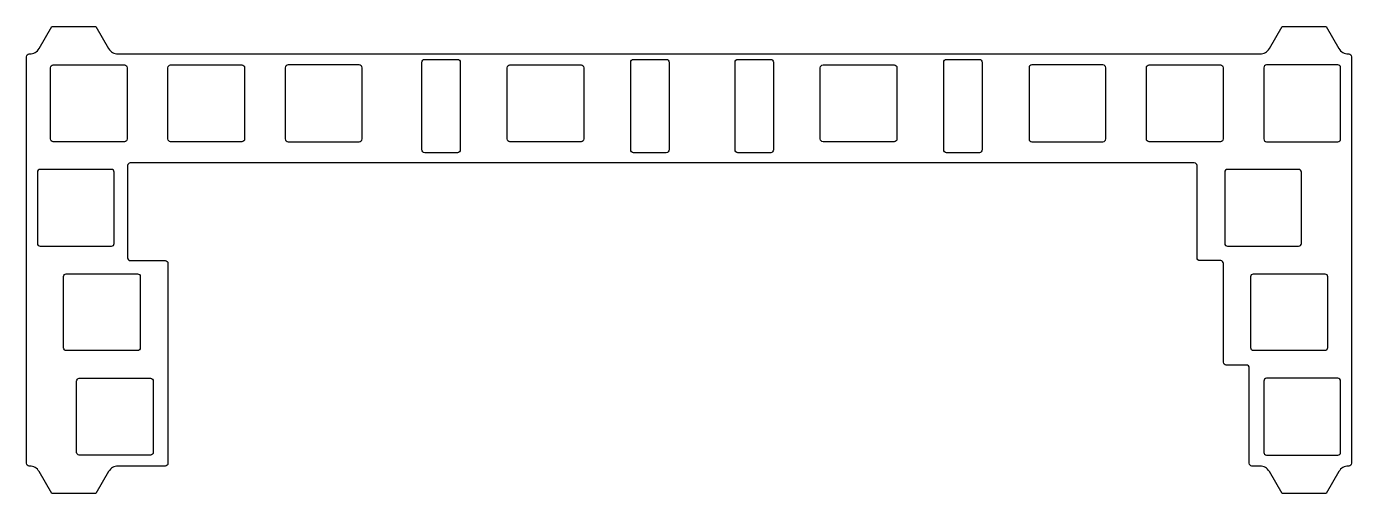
# Model space of a CAD drawing. Header units: millimetres. Extents: x -258 to -16, y 109 to 194.
import ezdxf

# ---------------------------------------------------------------- set-up
doc = ezdxf.new("R2010")
doc.units = ezdxf.units.MM
doc.layers.get('0').update_dxf_attribs({"linetype": 'CONTINUOUS'})

msp = doc.modelspace()

# ---------------------------------------------------------------- linework, layer by layer
for points in [[(-239.39, 168.42), (-239.39, 151.6, 0.414214), (-238.89, 151.1), (-232.53, 151.1, -0.414214), (-232.03, 150.6), (-232.03, 114.13, -0.414214), (-232.53, 113.63), (-241.12, 113.63, 0.267949), (-242.85, 112.63), (-245.16, 108.63), (-253.23, 108.63), (-255.54, 112.63, 0.267949), (-257.27, 113.63), (-257.34, 113.63, -0.414214), (-257.84, 114.13), (-257.84, 188.28, -0.414214), (-257.34, 188.78), (-257.27, 188.78, 0.267949), (-255.54, 189.78), (-253.23, 193.78), (-245.16, 193.78), (-242.85, 189.78, 0.267949), (-241.12, 188.78), (-32.72, 188.78, 0.267949), (-30.99, 189.78), (-28.68, 193.78), (-20.61, 193.78), (-18.3, 189.78, 0.267949), (-16.57, 188.78), (-16.5, 188.78, -0.414213), (-16, 188.28), (-16, 114.13, -0.414214), (-16.5, 113.63), (-16.57, 113.63, 0.267949), (-18.3, 112.63), (-20.61, 108.63), (-28.68, 108.63), (-30.99, 112.63, 0.267949), (-32.72, 113.63), (-34.17, 113.63, -0.414214), (-34.67, 114.13), (-34.67, 131.55, 0.414214), (-35.17, 132.05), (-38.87, 132.05, -0.414214), (-39.37, 132.55), (-39.37, 150.59, 0.414214), (-39.87, 151.09), (-43.69, 151.1, -0.414214), (-44.19, 151.6), (-44.19, 168.42, 0.414214), (-44.69, 168.92), (-238.89, 168.92, 0.414214)], [(-253.46, 186.28, -0.414214), (-252.96, 186.78), (-239.96, 186.78, -0.414214), (-239.46, 186.28), (-239.46, 173.28, -0.414214), (-239.96, 172.78), (-252.96, 172.78, -0.414214), (-253.46, 173.28)], [(-218.03, 173.28, -0.414214), (-218.53, 172.78), (-231.53, 172.78, -0.414214), (-232.03, 173.28), (-232.03, 186.28, -0.414214), (-231.53, 186.78), (-218.53, 186.78, -0.414214), (-218.03, 186.28)], [(-210.1, 172.78), (-197.1, 172.78, 0.414214), (-196.6, 173.28), (-196.6, 186.28, 0.414214), (-197.1, 186.78), (-210.1, 186.78, 0.414214), (-210.6, 186.28), (-210.6, 173.28, 0.414214)], [(-185.66, 187.28, -0.414214), (-185.16, 187.78), (-179.16, 187.78, -0.414214), (-178.66, 187.28), (-178.66, 171.28, -0.414214), (-179.16, 170.78), (-185.16, 170.78, -0.414214), (-185.66, 171.28)], [(-156.61, 186.78, -0.414214), (-156.11, 186.28), (-156.11, 173.28, -0.414214), (-156.61, 172.78), (-169.61, 172.78, -0.414214), (-170.11, 173.28), (-170.11, 186.28, -0.414214), (-169.61, 186.78)], [(-147.56, 187.28, -0.414214), (-147.06, 187.78), (-141.06, 187.78, -0.414214), (-140.56, 187.28), (-140.56, 171.28, -0.414214), (-141.06, 170.78), (-147.06, 170.78, -0.414214), (-147.56, 171.28)], [(-128.51, 187.28, -0.414214), (-128.01, 187.78), (-122.01, 187.78, -0.414214), (-121.51, 187.28), (-121.51, 171.28, -0.414214), (-122.01, 170.78), (-128.01, 170.78, -0.414214), (-128.51, 171.28)], [(-98.96, 173.28, -0.414214), (-99.46, 172.78), (-112.46, 172.78, -0.414214), (-112.96, 173.28), (-112.96, 186.28, -0.414214), (-112.46, 186.78), (-99.46, 186.78, -0.414214), (-98.96, 186.28)], [(-83.92, 187.78, -0.414214), (-83.42, 187.28), (-83.42, 171.28, -0.414214), (-83.92, 170.78), (-89.92, 170.78, -0.414214), (-90.42, 171.28), (-90.42, 187.28, -0.414214), (-89.92, 187.78)], [(-74.86, 186.28), (-74.86, 173.28, 0.414214), (-74.36, 172.78), (-61.36, 172.78, 0.414214), (-60.86, 173.28), (-60.86, 186.28, 0.414214), (-61.36, 186.78), (-74.36, 186.78, 0.414214)], [(-39.43, 173.28, -0.414214), (-39.93, 172.78), (-52.93, 172.78, -0.414214), (-53.43, 173.28), (-53.43, 186.28, -0.414214), (-52.93, 186.78), (-39.93, 186.78, -0.414214), (-39.43, 186.28)], [(-32, 186.28), (-32, 173.28, 0.414214), (-31.5, 172.78), (-18.5, 172.78, 0.414214), (-18, 173.28), (-18, 186.28, 0.414214), (-18.5, 186.78), (-31.5, 186.78, 0.414214)], [(-255.34, 153.73), (-242.34, 153.73, 0.414214), (-241.84, 154.23), (-241.84, 167.23, 0.414214), (-242.34, 167.73), (-255.34, 167.73, 0.414214), (-255.84, 167.23), (-255.84, 154.23, 0.414214)], [(-25.65, 167.73), (-38.65, 167.73, 0.414214), (-39.15, 167.23), (-39.15, 154.23, 0.414214), (-38.65, 153.73), (-25.65, 153.73, 0.414214), (-25.15, 154.23), (-25.15, 167.23, 0.414214)], [(-237.58, 148.68, -0.414214), (-237.08, 148.18), (-237.08, 135.18, -0.414214), (-237.58, 134.68), (-250.58, 134.68, -0.414214), (-251.08, 135.18), (-251.08, 148.18, -0.414214), (-250.58, 148.68)], [(-20.38, 135.18, -0.414214), (-20.88, 134.68), (-33.88, 134.68, -0.414214), (-34.38, 135.18), (-34.38, 148.18, -0.414214), (-33.88, 148.68), (-20.88, 148.68, -0.414214), (-20.38, 148.18)], [(-248.2, 115.63, -0.414214), (-248.7, 116.13), (-248.7, 129.13, -0.414214), (-248.2, 129.63), (-235.2, 129.63, -0.414214), (-234.7, 129.13), (-234.7, 116.13, -0.414214), (-235.2, 115.63)], [(-18, 116.13), (-18, 129.13, 0.414214), (-18.5, 129.63), (-31.5, 129.63, 0.414214), (-32, 129.13), (-32, 116.13, 0.414214), (-31.5, 115.63), (-18.5, 115.63, 0.414214)]]:
    msp.add_lwpolyline(points, format="xyb", close=True)

doc.saveas('drawing.dxf')
